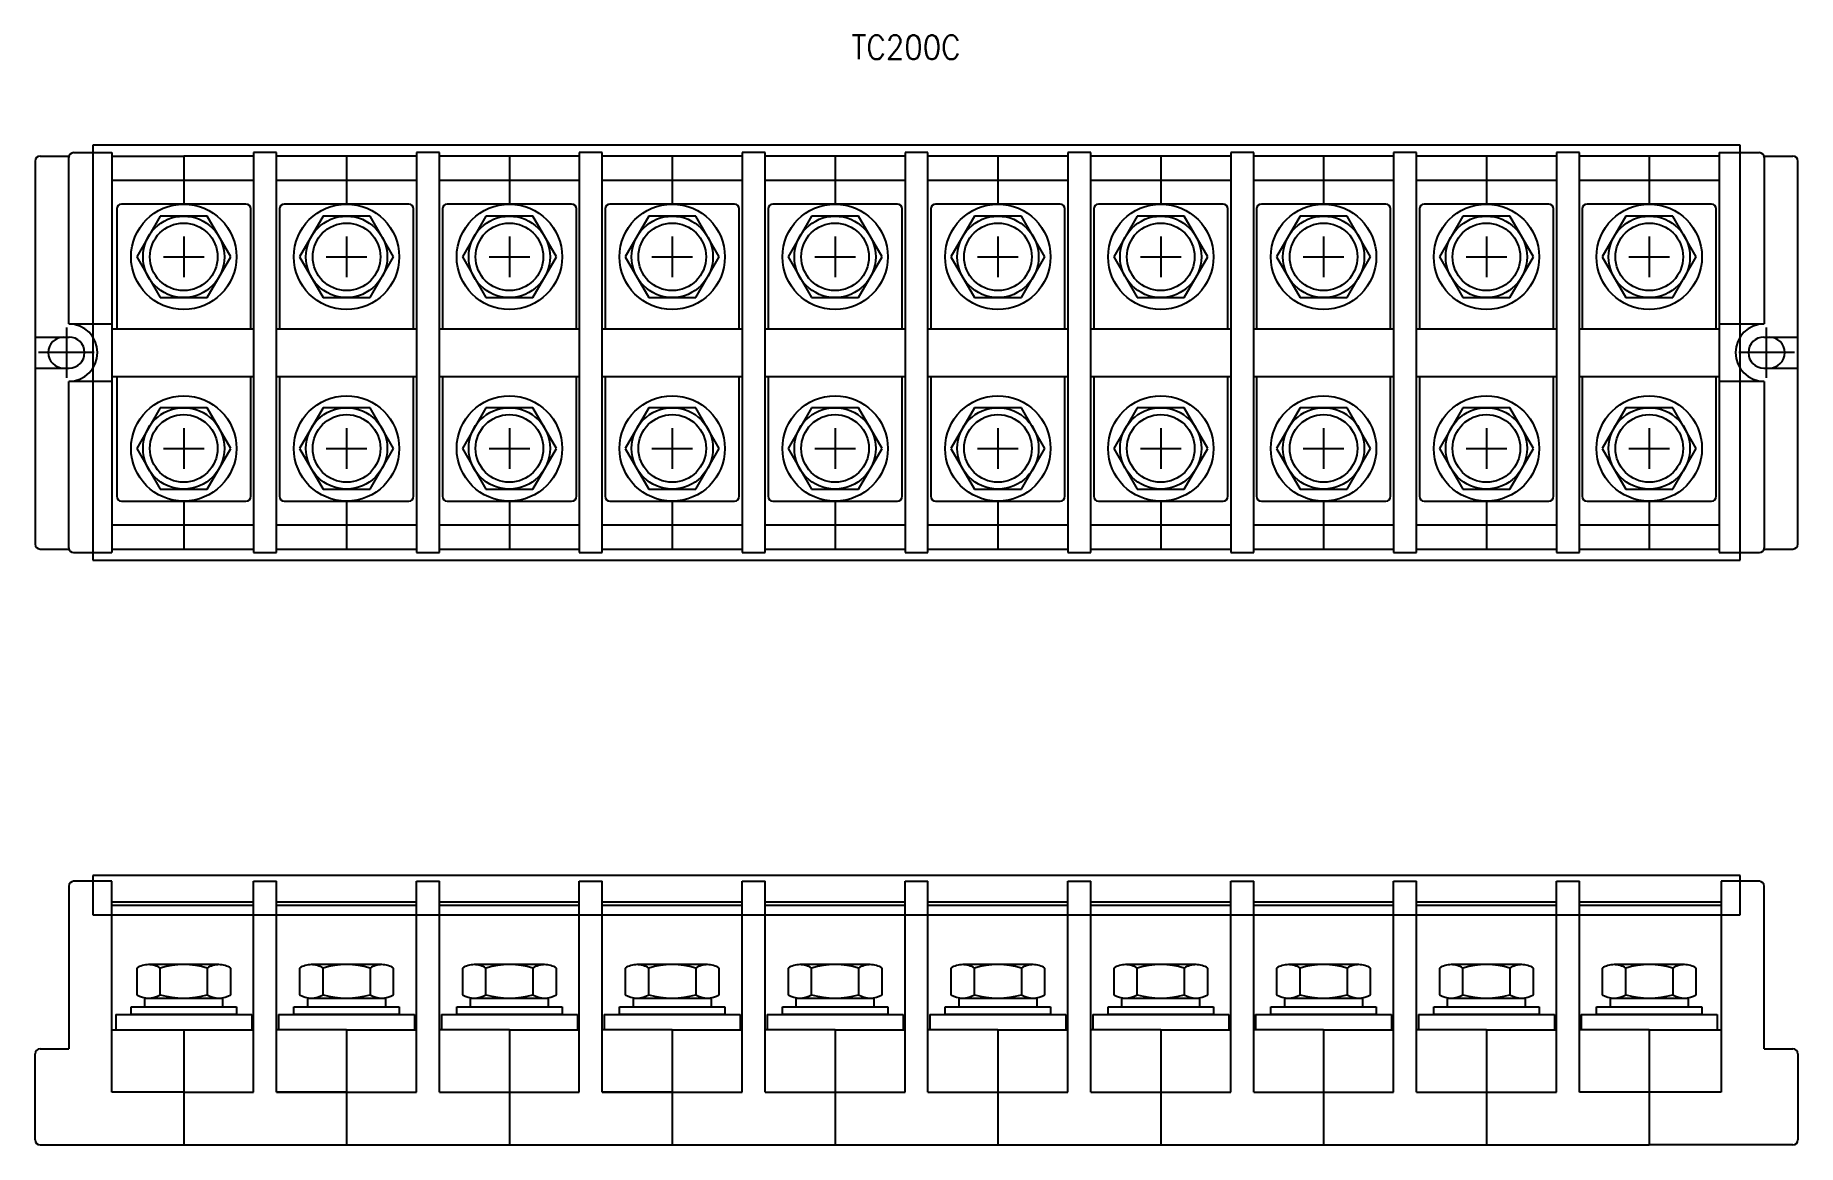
# Model space of a CAD drawing. Extents: x -420 to -52, y 32 to 264.
import ezdxf

# ---------------------------------------------------------------- set-up
doc = ezdxf.new("R2010")
doc.units = 0
doc.layers.add('1', color=7, linetype='CONTINUOUS')
doc.styles.add('CONVERTER_1', font='txt.shx', dxfattribs={"width": 0.9})

msp = doc.modelspace()

# ---------------------------------------------------------------- linework, layer by layer
at = {"layer": '1', "color": 7, "linetype": 'CONTINUOUS'}
for p, q in [((-411.58, 239.46), (-403.58, 239.46)), ((-407.58, 241.01), (-407.58, 154.41)), ((-63.58, 241.01), (-407.58, 241.01)), ((-403.58, 239.46), (-403.58, 203.71)), ((-373.98, 239.46), (-373.98, 155.96)), ((-369.18, 239.46), (-373.98, 239.46)), ((-369.18, 155.96), (-369.18, 239.46)), ((-335.18, 239.46), (-339.98, 239.46)), ((-339.98, 239.46), (-339.98, 155.96)), ((-335.18, 155.96), (-335.18, 239.46)), ((-301.18, 239.46), (-305.98, 239.46)), ((-305.98, 239.46), (-305.98, 155.96)), ((-301.18, 155.96), (-301.18, 239.46)), ((-267.18, 239.46), (-271.98, 239.46)), ((-271.98, 239.46), (-271.98, 155.96)), ((-267.18, 155.96), (-267.18, 239.46)), ((-233.18, 239.46), (-237.98, 239.46)), ((-237.98, 239.46), (-237.98, 155.96)), ((-233.18, 155.96), (-233.18, 239.46)), ((-199.18, 239.46), (-203.98, 239.46)), ((-203.98, 239.46), (-203.98, 155.96)), ((-199.18, 155.96), (-199.18, 239.46)), ((-165.18, 239.46), (-169.98, 239.46)), ((-169.98, 239.46), (-169.98, 155.96)), ((-165.18, 155.96), (-165.18, 239.46)), ((-131.18, 239.46), (-135.98, 239.46)), ((-135.98, 239.46), (-135.98, 155.96)), ((-131.18, 155.96), (-131.18, 239.46)), ((-97.18, 239.46), (-101.98, 239.46)), ((-101.98, 239.46), (-101.98, 155.96)), ((-97.18, 155.96), (-97.18, 239.46)), ((-67.98, 239.46), (-67.98, 203.71)), ((-67.98, 239.46), (-59.58, 239.46)), ((-63.58, 154.41), (-63.58, 241.01)), ((-419.58, 237.71), (-419.58, 157.71)), ((-418.58, 238.71), (-412.58, 238.71)), ((-412.58, 203.71), (-412.58, 238.46)), ((-403.58, 238.71), (-388.58, 238.71)), ((-388.58, 238.71), (-388.58, 228.81)), ((-373.98, 238.71), (-388.58, 238.71)), ((-339.98, 238.71), (-369.18, 238.71)), ((-354.58, 238.71), (-354.58, 228.81)), ((-305.98, 238.71), (-335.18, 238.71)), ((-320.58, 238.71), (-320.58, 228.81)), ((-271.98, 238.71), (-301.18, 238.71)), ((-286.58, 238.71), (-286.58, 228.81)), ((-237.98, 238.71), (-267.18, 238.71)), ((-252.58, 238.71), (-252.58, 228.81)), ((-203.98, 238.71), (-233.18, 238.71)), ((-218.58, 238.71), (-218.58, 228.81)), ((-169.98, 238.71), (-199.18, 238.71)), ((-184.58, 238.71), (-184.58, 228.81)), ((-135.98, 238.71), (-165.18, 238.71)), ((-150.58, 238.71), (-150.58, 228.81)), ((-101.98, 238.71), (-131.18, 238.71)), ((-116.58, 238.71), (-116.58, 228.81)), ((-67.98, 238.71), (-97.18, 238.71)), ((-82.58, 238.71), (-82.58, 228.81)), ((-58.58, 238.71), (-52.58, 238.71)), ((-58.58, 238.46), (-58.58, 203.71)), ((-51.58, 157.71), (-51.58, 237.71)), ((-403.58, 233.71), (-373.98, 233.71)), ((-369.18, 233.71), (-339.98, 233.71)), ((-335.18, 233.71), (-305.98, 233.71)), ((-301.18, 233.71), (-271.98, 233.71)), ((-267.18, 233.71), (-237.98, 233.71)), ((-233.18, 233.71), (-203.98, 233.71)), ((-199.18, 233.71), (-169.98, 233.71)), ((-165.18, 233.71), (-135.98, 233.71)), ((-131.18, 233.71), (-101.98, 233.71)), ((-97.18, 233.71), (-67.98, 233.71)), ((-375.58, 228.71), (-401.58, 228.71)), ((-341.58, 228.71), (-367.58, 228.71)), ((-307.58, 228.71), (-333.58, 228.71)), ((-273.58, 228.71), (-299.58, 228.71)), ((-239.58, 228.71), (-265.58, 228.71)), ((-205.58, 228.71), (-231.58, 228.71)), ((-171.58, 228.71), (-197.58, 228.71)), ((-137.58, 228.71), (-163.58, 228.71)), ((-103.58, 228.71), (-129.58, 228.71)), ((-69.58, 228.71), (-95.58, 228.71)), ((-402.58, 227.71), (-402.58, 202.71)), ((-393.49, 226.21), (-398.39, 217.71)), ((-383.67, 226.21), (-393.49, 226.21)), ((-378.76, 217.71), (-383.67, 226.21)), ((-374.58, 202.71), (-374.58, 227.71)), ((-368.58, 227.71), (-368.58, 202.71)), ((-359.49, 226.21), (-364.39, 217.71)), ((-349.67, 226.21), (-359.49, 226.21)), ((-344.76, 217.71), (-349.67, 226.21)), ((-340.58, 202.71), (-340.58, 227.71)), ((-334.58, 227.71), (-334.58, 202.71)), ((-325.49, 226.21), (-330.39, 217.71)), ((-315.67, 226.21), (-325.49, 226.21)), ((-310.76, 217.71), (-315.67, 226.21)), ((-306.58, 202.71), (-306.58, 227.71)), ((-300.58, 227.71), (-300.58, 202.71)), ((-291.49, 226.21), (-296.39, 217.71)), ((-281.67, 226.21), (-291.49, 226.21)), ((-276.76, 217.71), (-281.67, 226.21)), ((-272.58, 202.71), (-272.58, 227.71)), ((-266.58, 227.71), (-266.58, 202.71)), ((-257.49, 226.21), (-262.39, 217.71)), ((-247.67, 226.21), (-257.49, 226.21)), ((-242.76, 217.71), (-247.67, 226.21)), ((-238.58, 202.71), (-238.58, 227.71)), ((-232.58, 227.71), (-232.58, 202.71)), ((-223.49, 226.21), (-228.39, 217.71)), ((-213.67, 226.21), (-223.49, 226.21)), ((-208.76, 217.71), (-213.67, 226.21)), ((-204.58, 202.71), (-204.58, 227.71)), ((-198.58, 227.71), (-198.58, 202.71)), ((-189.49, 226.21), (-194.39, 217.71)), ((-179.67, 226.21), (-189.49, 226.21)), ((-174.76, 217.71), (-179.67, 226.21)), ((-170.58, 202.71), (-170.58, 227.71)), ((-164.58, 227.71), (-164.58, 202.71)), ((-155.49, 226.21), (-160.39, 217.71)), ((-145.67, 226.21), (-155.49, 226.21)), ((-140.76, 217.71), (-145.67, 226.21)), ((-136.58, 202.71), (-136.58, 227.71)), ((-130.58, 227.71), (-130.58, 202.71)), ((-121.49, 226.21), (-126.39, 217.71)), ((-111.67, 226.21), (-121.49, 226.21)), ((-106.76, 217.71), (-111.67, 226.21)), ((-102.58, 202.71), (-102.58, 227.71)), ((-96.58, 227.71), (-96.58, 202.71)), ((-87.49, 226.21), (-92.39, 217.71)), ((-77.67, 226.21), (-87.49, 226.21)), ((-72.76, 217.71), (-77.67, 226.21)), ((-68.58, 202.71), (-68.58, 227.71)), ((-388.58, 221.95), (-388.58, 213.48)), ((-354.58, 221.95), (-354.58, 213.48)), ((-320.58, 221.95), (-320.58, 213.48)), ((-286.58, 221.95), (-286.58, 213.48)), ((-252.58, 221.95), (-252.58, 213.48)), ((-218.58, 221.95), (-218.58, 213.48)), ((-184.58, 221.95), (-184.58, 213.48)), ((-150.58, 221.95), (-150.58, 213.48)), ((-116.58, 221.95), (-116.58, 213.48)), ((-82.58, 221.95), (-82.58, 213.48)), ((-398.39, 217.71), (-393.49, 209.21)), ((-392.82, 217.71), (-384.34, 217.71)), ((-383.67, 209.21), (-378.76, 217.71)), ((-364.39, 217.71), (-359.49, 209.21)), ((-358.82, 217.71), (-350.34, 217.71)), ((-349.67, 209.21), (-344.76, 217.71)), ((-330.39, 217.71), (-325.49, 209.21)), ((-324.82, 217.71), (-316.34, 217.71)), ((-315.67, 209.21), (-310.76, 217.71)), ((-296.39, 217.71), (-291.49, 209.21)), ((-290.82, 217.71), (-282.34, 217.71)), ((-281.67, 209.21), (-276.76, 217.71)), ((-262.39, 217.71), (-257.49, 209.21)), ((-256.82, 217.71), (-248.34, 217.71)), ((-247.67, 209.21), (-242.76, 217.71)), ((-228.39, 217.71), (-223.49, 209.21)), ((-222.82, 217.71), (-214.34, 217.71)), ((-213.67, 209.21), (-208.76, 217.71)), ((-194.39, 217.71), (-189.49, 209.21)), ((-188.82, 217.71), (-180.34, 217.71)), ((-179.67, 209.21), (-174.76, 217.71)), ((-160.39, 217.71), (-155.49, 209.21)), ((-154.82, 217.71), (-146.34, 217.71)), ((-145.67, 209.21), (-140.76, 217.71)), ((-126.39, 217.71), (-121.49, 209.21)), ((-120.82, 217.71), (-112.34, 217.71)), ((-111.67, 209.21), (-106.76, 217.71)), ((-92.39, 217.71), (-87.49, 209.21)), ((-86.82, 217.71), (-78.34, 217.71)), ((-77.67, 209.21), (-72.76, 217.71)), ((-393.49, 209.21), (-383.67, 209.21)), ((-359.49, 209.21), (-349.67, 209.21)), ((-325.49, 209.21), (-315.67, 209.21)), ((-291.49, 209.21), (-281.67, 209.21)), ((-257.49, 209.21), (-247.67, 209.21)), ((-223.49, 209.21), (-213.67, 209.21)), ((-189.49, 209.21), (-179.67, 209.21)), ((-155.49, 209.21), (-145.67, 209.21)), ((-121.49, 209.21), (-111.67, 209.21)), ((-87.49, 209.21), (-77.67, 209.21)), ((-413.08, 202.96), (-413.08, 192.46)), ((-412.58, 203.71), (-403.58, 203.71)), ((-403.58, 203.71), (-403.58, 202.71)), ((-403.58, 202.71), (-403.58, 192.71)), ((-403.58, 202.71), (-373.98, 202.71)), ((-369.18, 202.71), (-339.98, 202.71)), ((-335.18, 202.71), (-305.98, 202.71)), ((-301.18, 202.71), (-271.98, 202.71)), ((-267.18, 202.71), (-237.98, 202.71)), ((-233.18, 202.71), (-203.98, 202.71)), ((-199.18, 202.71), (-169.98, 202.71)), ((-165.18, 202.71), (-135.98, 202.71)), ((-131.18, 202.71), (-101.98, 202.71)), ((-97.18, 202.71), (-67.98, 202.71)), ((-67.98, 203.71), (-67.98, 191.71)), ((-67.98, 203.71), (-58.58, 203.71)), ((-58.08, 192.46), (-58.08, 202.96)), ((-419.55, 200.96), (-412.53, 200.96)), ((-58.63, 200.96), (-51.58, 200.96)), ((-407.28, 197.71), (-418.88, 197.71)), ((-52.28, 197.71), (-63.88, 197.71)), ((-419.55, 194.46), (-412.53, 194.46)), ((-403.58, 191.71), (-412.58, 191.71)), ((-412.58, 156.96), (-412.58, 191.71)), ((-403.58, 192.71), (-403.58, 191.71)), ((-403.58, 192.71), (-373.98, 192.71)), ((-403.58, 191.71), (-403.58, 155.96)), ((-402.58, 192.71), (-402.58, 167.71)), ((-374.58, 167.71), (-374.58, 192.71)), ((-369.18, 192.71), (-339.98, 192.71)), ((-368.58, 192.71), (-368.58, 167.71)), ((-340.58, 167.71), (-340.58, 192.71)), ((-335.18, 192.71), (-305.98, 192.71)), ((-334.58, 192.71), (-334.58, 167.71)), ((-306.58, 167.71), (-306.58, 192.71)), ((-301.18, 192.71), (-271.98, 192.71)), ((-300.58, 192.71), (-300.58, 167.71)), ((-272.58, 167.71), (-272.58, 192.71)), ((-267.18, 192.71), (-237.98, 192.71)), ((-266.58, 192.71), (-266.58, 167.71)), ((-238.58, 167.71), (-238.58, 192.71)), ((-233.18, 192.71), (-203.98, 192.71)), ((-232.58, 192.71), (-232.58, 167.71)), ((-204.58, 167.71), (-204.58, 192.71)), ((-199.18, 192.71), (-169.98, 192.71)), ((-198.58, 192.71), (-198.58, 167.71)), ((-170.58, 167.71), (-170.58, 192.71)), ((-165.18, 192.71), (-135.98, 192.71)), ((-164.58, 192.71), (-164.58, 167.71)), ((-136.58, 167.71), (-136.58, 192.71)), ((-131.18, 192.71), (-101.98, 192.71)), ((-130.58, 192.71), (-130.58, 167.71)), ((-102.58, 167.71), (-102.58, 192.71)), ((-97.18, 192.71), (-67.98, 192.71)), ((-96.58, 192.71), (-96.58, 167.71)), ((-68.58, 167.71), (-68.58, 192.71)), ((-67.98, 191.71), (-67.98, 155.96)), ((-58.58, 191.71), (-67.98, 191.71)), ((-58.63, 194.46), (-51.58, 194.46)), ((-58.58, 191.71), (-58.58, 156.96)), ((-393.49, 186.21), (-398.39, 177.71)), ((-383.67, 186.21), (-393.49, 186.21)), ((-378.76, 177.71), (-383.67, 186.21)), ((-359.49, 186.21), (-364.39, 177.71)), ((-349.67, 186.21), (-359.49, 186.21)), ((-344.76, 177.71), (-349.67, 186.21)), ((-325.49, 186.21), (-330.39, 177.71)), ((-315.67, 186.21), (-325.49, 186.21)), ((-310.76, 177.71), (-315.67, 186.21)), ((-291.49, 186.21), (-296.39, 177.71)), ((-281.67, 186.21), (-291.49, 186.21)), ((-276.76, 177.71), (-281.67, 186.21)), ((-257.49, 186.21), (-262.39, 177.71)), ((-247.67, 186.21), (-257.49, 186.21)), ((-242.76, 177.71), (-247.67, 186.21)), ((-223.49, 186.21), (-228.39, 177.71)), ((-213.67, 186.21), (-223.49, 186.21)), ((-208.76, 177.71), (-213.67, 186.21)), ((-189.49, 186.21), (-194.39, 177.71)), ((-179.67, 186.21), (-189.49, 186.21)), ((-174.76, 177.71), (-179.67, 186.21)), ((-155.49, 186.21), (-160.39, 177.71)), ((-145.67, 186.21), (-155.49, 186.21)), ((-140.76, 177.71), (-145.67, 186.21)), ((-121.49, 186.21), (-126.39, 177.71)), ((-111.67, 186.21), (-121.49, 186.21)), ((-106.76, 177.71), (-111.67, 186.21)), ((-87.49, 186.21), (-92.39, 177.71)), ((-77.67, 186.21), (-87.49, 186.21)), ((-72.76, 177.71), (-77.67, 186.21)), ((-388.58, 181.95), (-388.58, 173.48)), ((-354.58, 181.95), (-354.58, 173.48)), ((-320.58, 181.95), (-320.58, 173.48)), ((-286.58, 181.95), (-286.58, 173.48)), ((-252.58, 181.95), (-252.58, 173.48)), ((-218.58, 181.95), (-218.58, 173.48)), ((-184.58, 181.95), (-184.58, 173.48)), ((-150.58, 181.95), (-150.58, 173.48)), ((-116.58, 181.95), (-116.58, 173.48)), ((-82.58, 181.95), (-82.58, 173.48)), ((-398.39, 177.71), (-393.49, 169.21)), ((-392.82, 177.71), (-384.34, 177.71)), ((-383.67, 169.21), (-378.76, 177.71)), ((-364.39, 177.71), (-359.49, 169.21)), ((-358.82, 177.71), (-350.34, 177.71)), ((-349.67, 169.21), (-344.76, 177.71)), ((-330.39, 177.71), (-325.49, 169.21)), ((-324.82, 177.71), (-316.34, 177.71)), ((-315.67, 169.21), (-310.76, 177.71)), ((-296.39, 177.71), (-291.49, 169.21)), ((-290.82, 177.71), (-282.34, 177.71)), ((-281.67, 169.21), (-276.76, 177.71)), ((-262.39, 177.71), (-257.49, 169.21)), ((-256.82, 177.71), (-248.34, 177.71)), ((-247.67, 169.21), (-242.76, 177.71)), ((-228.39, 177.71), (-223.49, 169.21)), ((-222.82, 177.71), (-214.34, 177.71)), ((-213.67, 169.21), (-208.76, 177.71)), ((-194.39, 177.71), (-189.49, 169.21)), ((-188.82, 177.71), (-180.34, 177.71)), ((-179.67, 169.21), (-174.76, 177.71)), ((-160.39, 177.71), (-155.49, 169.21)), ((-154.82, 177.71), (-146.34, 177.71)), ((-145.67, 169.21), (-140.76, 177.71)), ((-126.39, 177.71), (-121.49, 169.21)), ((-120.82, 177.71), (-112.34, 177.71)), ((-111.67, 169.21), (-106.76, 177.71)), ((-92.39, 177.71), (-87.49, 169.21)), ((-86.82, 177.71), (-78.34, 177.71)), ((-77.67, 169.21), (-72.76, 177.71)), ((-401.58, 166.71), (-375.58, 166.71)), ((-393.49, 169.21), (-383.67, 169.21)), ((-388.58, 166.61), (-388.58, 156.71)), ((-367.58, 166.71), (-341.58, 166.71)), ((-359.49, 169.21), (-349.67, 169.21)), ((-354.58, 166.61), (-354.58, 156.71)), ((-333.58, 166.71), (-307.58, 166.71)), ((-325.49, 169.21), (-315.67, 169.21)), ((-320.58, 166.61), (-320.58, 156.71)), ((-299.58, 166.71), (-273.58, 166.71)), ((-291.49, 169.21), (-281.67, 169.21)), ((-286.58, 166.61), (-286.58, 156.71)), ((-265.58, 166.71), (-239.58, 166.71)), ((-257.49, 169.21), (-247.67, 169.21)), ((-252.58, 166.61), (-252.58, 156.71)), ((-231.58, 166.71), (-205.58, 166.71)), ((-223.49, 169.21), (-213.67, 169.21)), ((-218.58, 166.61), (-218.58, 156.71)), ((-197.58, 166.71), (-171.58, 166.71)), ((-189.49, 169.21), (-179.67, 169.21)), ((-184.58, 166.61), (-184.58, 156.71)), ((-163.58, 166.71), (-137.58, 166.71)), ((-155.49, 169.21), (-145.67, 169.21)), ((-150.58, 166.61), (-150.58, 156.71)), ((-129.58, 166.71), (-103.58, 166.71)), ((-121.49, 169.21), (-111.67, 169.21)), ((-116.58, 166.61), (-116.58, 156.71)), ((-95.58, 166.71), (-69.58, 166.71)), ((-87.49, 169.21), (-77.67, 169.21)), ((-82.58, 166.61), (-82.58, 156.71)), ((-373.98, 161.71), (-403.58, 161.71)), ((-339.98, 161.71), (-369.18, 161.71)), ((-305.98, 161.71), (-335.18, 161.71)), ((-271.98, 161.71), (-301.18, 161.71)), ((-237.98, 161.71), (-267.18, 161.71)), ((-203.98, 161.71), (-233.18, 161.71)), ((-169.98, 161.71), (-199.18, 161.71)), ((-135.98, 161.71), (-165.18, 161.71)), ((-101.98, 161.71), (-131.18, 161.71)), ((-67.98, 161.71), (-97.18, 161.71)), ((-418.58, 156.71), (-412.58, 156.71)), ((-411.58, 155.96), (-403.58, 155.96)), ((-403.58, 156.71), (-388.58, 156.71)), ((-388.58, 156.71), (-373.98, 156.71)), ((-373.98, 155.96), (-369.18, 155.96)), ((-369.18, 156.71), (-339.98, 156.71)), ((-339.98, 155.96), (-335.18, 155.96)), ((-335.18, 156.71), (-305.98, 156.71)), ((-305.98, 155.96), (-301.18, 155.96)), ((-301.18, 156.71), (-271.98, 156.71)), ((-271.98, 155.96), (-267.18, 155.96)), ((-267.18, 156.71), (-237.98, 156.71)), ((-237.98, 155.96), (-233.18, 155.96)), ((-233.18, 156.71), (-203.98, 156.71)), ((-203.98, 155.96), (-199.18, 155.96)), ((-199.18, 156.71), (-169.98, 156.71)), ((-169.98, 155.96), (-165.18, 155.96)), ((-165.18, 156.71), (-135.98, 156.71)), ((-135.98, 155.96), (-131.18, 155.96)), ((-131.18, 156.71), (-101.98, 156.71)), ((-101.98, 155.96), (-97.18, 155.96)), ((-97.18, 156.71), (-67.98, 156.71)), ((-67.98, 155.96), (-59.58, 155.96)), ((-58.58, 156.71), (-52.58, 156.71)), ((-407.58, 154.41), (-63.58, 154.41)), ((-63.58, 88.53), (-407.58, 88.53)), ((-407.58, 88.53), (-407.58, 80.33)), ((-63.58, 80.33), (-63.58, 88.53)), ((-412.58, 86.33), (-412.58, 52.33)), ((-403.58, 87.33), (-411.58, 87.33)), ((-403.58, 83.03), (-403.58, 87.33)), ((-373.98, 87.33), (-369.18, 87.33)), ((-373.98, 43.33), (-373.98, 87.33)), ((-369.18, 43.33), (-369.18, 87.33)), ((-339.98, 56.33), (-339.98, 87.33)), ((-339.98, 87.33), (-335.18, 87.33)), ((-335.18, 43.33), (-335.18, 87.33)), ((-305.98, 87.33), (-301.18, 87.33)), ((-305.98, 56.33), (-305.98, 87.33)), ((-301.18, 43.33), (-301.18, 87.33)), ((-271.98, 56.33), (-271.98, 87.33)), ((-271.98, 87.33), (-267.18, 87.33)), ((-267.18, 43.33), (-267.18, 87.33)), ((-237.98, 87.33), (-233.18, 87.33)), ((-237.98, 56.33), (-237.98, 87.33)), ((-233.18, 43.33), (-233.18, 87.33)), ((-203.98, 56.33), (-203.98, 87.33)), ((-203.98, 87.33), (-199.18, 87.33)), ((-199.18, 43.33), (-199.18, 87.33)), ((-169.98, 87.33), (-165.18, 87.33)), ((-169.98, 56.33), (-169.98, 87.33)), ((-165.18, 43.33), (-165.18, 87.33)), ((-135.98, 56.33), (-135.98, 87.33)), ((-135.98, 87.33), (-131.18, 87.33)), ((-131.18, 43.33), (-131.18, 87.33)), ((-101.98, 87.33), (-97.18, 87.33)), ((-101.98, 56.33), (-101.98, 87.33)), ((-97.18, 43.33), (-97.18, 87.33)), ((-59.58, 87.33), (-67.58, 87.33)), ((-67.58, 87.33), (-67.58, 83.03)), ((-58.58, 52.33), (-58.58, 86.33)), ((-403.58, 82.33), (-403.58, 83.03)), ((-403.58, 83.03), (-373.98, 83.03)), ((-403.58, 82.33), (-388.58, 82.33)), ((-403.58, 43.33), (-403.58, 82.33)), ((-388.58, 82.33), (-373.98, 82.33)), ((-369.18, 83.03), (-339.98, 83.03)), ((-369.18, 82.33), (-354.58, 82.33)), ((-354.58, 82.33), (-339.98, 82.33)), ((-335.18, 83.03), (-305.98, 83.03)), ((-335.18, 83.03), (-320.58, 83.03)), ((-335.18, 82.33), (-320.58, 82.33)), ((-320.58, 82.33), (-305.98, 82.33)), ((-301.18, 83.03), (-271.98, 83.03)), ((-301.18, 83.03), (-286.58, 83.03)), ((-301.18, 82.33), (-286.58, 82.33)), ((-286.58, 82.33), (-271.98, 82.33)), ((-267.18, 83.03), (-237.98, 83.03)), ((-267.18, 83.03), (-252.58, 83.03)), ((-267.18, 82.33), (-252.58, 82.33)), ((-252.58, 82.33), (-237.98, 82.33)), ((-233.18, 83.03), (-203.98, 83.03)), ((-233.18, 83.03), (-218.58, 83.03)), ((-233.18, 82.33), (-218.58, 82.33)), ((-218.58, 82.33), (-203.98, 82.33)), ((-199.18, 83.03), (-169.98, 83.03)), ((-199.18, 83.03), (-184.58, 83.03)), ((-199.18, 82.33), (-184.58, 82.33)), ((-184.58, 82.33), (-169.98, 82.33)), ((-165.18, 83.03), (-135.98, 83.03)), ((-165.18, 83.03), (-150.58, 83.03)), ((-165.18, 82.33), (-150.58, 82.33)), ((-150.58, 82.33), (-135.98, 82.33)), ((-131.18, 83.03), (-101.98, 83.03)), ((-131.18, 83.03), (-116.58, 83.03)), ((-131.18, 82.33), (-116.58, 82.33)), ((-116.58, 82.33), (-101.98, 82.33)), ((-97.18, 83.03), (-82.58, 83.03)), ((-97.18, 82.33), (-82.58, 82.33)), ((-82.58, 83.03), (-67.58, 83.03)), ((-82.58, 82.33), (-67.58, 82.33)), ((-67.58, 83.03), (-67.58, 82.33)), ((-67.58, 82.33), (-67.58, 43.33)), ((-407.58, 80.33), (-63.58, 80.33)), ((-381.22, 69.93), (-395.94, 69.93)), ((-347.22, 69.93), (-361.94, 69.93)), ((-313.22, 69.93), (-327.94, 69.93)), ((-279.22, 69.93), (-293.94, 69.93)), ((-245.22, 69.93), (-259.94, 69.93)), ((-211.22, 69.93), (-225.94, 69.93)), ((-177.22, 69.93), (-191.94, 69.93)), ((-143.22, 69.93), (-157.94, 69.93)), ((-109.22, 69.93), (-123.94, 69.93)), ((-75.22, 69.93), (-89.94, 69.93)), ((-398.39, 69.21), (-398.39, 63.64)), ((-393.49, 63.64), (-393.49, 69.21)), ((-383.67, 69.21), (-383.67, 63.64)), ((-378.76, 69.21), (-378.76, 69.21)), ((-378.76, 63.64), (-378.76, 69.21)), ((-364.39, 69.21), (-364.39, 63.64)), ((-359.49, 63.64), (-359.49, 69.21)), ((-349.67, 69.21), (-349.67, 63.64)), ((-344.76, 63.64), (-344.76, 69.21)), ((-344.76, 69.21), (-344.76, 69.21)), ((-330.39, 69.21), (-330.39, 63.64)), ((-325.49, 63.64), (-325.49, 69.21)), ((-315.67, 69.21), (-315.67, 63.64)), ((-310.76, 69.21), (-310.76, 69.21)), ((-310.76, 63.64), (-310.76, 69.21)), ((-296.39, 69.21), (-296.39, 63.64)), ((-291.49, 63.64), (-291.49, 69.21)), ((-281.67, 69.21), (-281.67, 63.64)), ((-276.76, 63.64), (-276.76, 69.21)), ((-276.76, 69.21), (-276.76, 69.21)), ((-262.39, 69.21), (-262.39, 63.64)), ((-257.49, 63.64), (-257.49, 69.21)), ((-247.67, 69.21), (-247.67, 63.64)), ((-242.76, 69.21), (-242.76, 69.21)), ((-242.76, 63.64), (-242.76, 69.21)), ((-228.39, 69.21), (-228.39, 63.64)), ((-223.49, 63.64), (-223.49, 69.21)), ((-213.67, 69.21), (-213.67, 63.64)), ((-208.76, 63.64), (-208.76, 69.21)), ((-208.76, 69.21), (-208.76, 69.21)), ((-194.39, 69.21), (-194.39, 63.64)), ((-189.49, 63.64), (-189.49, 69.21)), ((-179.67, 69.21), (-179.67, 63.64)), ((-174.76, 69.21), (-174.76, 69.21)), ((-174.76, 63.64), (-174.76, 69.21)), ((-160.39, 69.21), (-160.39, 63.64)), ((-155.49, 63.64), (-155.49, 69.21)), ((-145.67, 69.21), (-145.67, 63.64)), ((-140.76, 63.64), (-140.76, 69.21)), ((-140.76, 69.21), (-140.76, 69.21)), ((-126.39, 69.21), (-126.39, 63.64)), ((-121.49, 63.64), (-121.49, 69.21)), ((-111.67, 69.21), (-111.67, 63.64)), ((-106.76, 69.21), (-106.76, 69.21)), ((-106.76, 63.64), (-106.76, 69.21)), ((-92.39, 69.21), (-92.39, 63.64)), ((-87.49, 63.64), (-87.49, 69.21)), ((-77.67, 69.21), (-77.67, 63.64)), ((-72.76, 63.64), (-72.76, 69.21)), ((-72.76, 69.21), (-72.76, 69.21)), ((-396.68, 61.13), (-396.68, 62.93)), ((-396.68, 62.93), (-380.48, 62.93)), ((-380.48, 62.93), (-380.48, 61.13)), ((-362.68, 62.93), (-346.48, 62.93)), ((-362.68, 61.13), (-362.68, 62.93)), ((-346.48, 62.93), (-346.48, 61.13)), ((-328.68, 61.13), (-328.68, 62.93)), ((-328.68, 62.93), (-312.48, 62.93)), ((-312.48, 62.93), (-312.48, 61.13)), ((-294.68, 62.93), (-278.48, 62.93)), ((-294.68, 61.13), (-294.68, 62.93)), ((-278.48, 62.93), (-278.48, 61.13)), ((-260.68, 61.13), (-260.68, 62.93)), ((-260.68, 62.93), (-244.48, 62.93)), ((-244.48, 62.93), (-244.48, 61.13)), ((-226.68, 62.93), (-210.48, 62.93)), ((-226.68, 61.13), (-226.68, 62.93)), ((-210.48, 62.93), (-210.48, 61.13)), ((-192.68, 61.13), (-192.68, 62.93)), ((-192.68, 62.93), (-176.48, 62.93)), ((-176.48, 62.93), (-176.48, 61.13)), ((-158.68, 62.93), (-142.48, 62.93)), ((-158.68, 61.13), (-158.68, 62.93)), ((-142.48, 62.93), (-142.48, 61.13)), ((-124.68, 61.13), (-124.68, 62.93)), ((-124.68, 62.93), (-108.48, 62.93)), ((-108.48, 62.93), (-108.48, 61.13)), ((-90.68, 62.93), (-74.48, 62.93)), ((-90.68, 61.13), (-90.68, 62.93)), ((-74.48, 62.93), (-74.48, 61.13)), ((-402.78, 59.53), (-388.58, 59.53)), ((-402.78, 59.53), (-402.78, 56.33)), ((-399.58, 59.53), (-399.58, 61.13)), ((-399.58, 61.13), (-377.58, 61.13)), ((-377.58, 59.53), (-399.58, 59.53)), ((-388.58, 59.53), (-374.38, 59.53)), ((-377.58, 61.13), (-377.58, 59.53)), ((-374.38, 59.53), (-374.38, 56.33)), ((-368.78, 59.53), (-368.78, 56.33)), ((-368.78, 59.53), (-354.58, 59.53)), ((-365.58, 61.13), (-343.58, 61.13)), ((-365.58, 59.53), (-365.58, 61.13)), ((-343.58, 59.53), (-365.58, 59.53)), ((-354.58, 59.53), (-340.38, 59.53)), ((-343.58, 61.13), (-343.58, 59.53)), ((-340.38, 59.53), (-340.38, 56.33)), ((-334.78, 59.53), (-320.58, 59.53)), ((-334.78, 59.53), (-334.78, 56.33)), ((-331.58, 59.53), (-331.58, 61.13)), ((-331.58, 61.13), (-309.58, 61.13)), ((-309.58, 59.53), (-331.58, 59.53)), ((-320.58, 59.53), (-306.38, 59.53)), ((-309.58, 61.13), (-309.58, 59.53)), ((-306.38, 59.53), (-306.38, 56.33)), ((-300.78, 59.53), (-300.78, 56.33)), ((-300.78, 59.53), (-286.58, 59.53)), ((-297.58, 61.13), (-275.58, 61.13)), ((-297.58, 59.53), (-297.58, 61.13)), ((-275.58, 59.53), (-297.58, 59.53)), ((-286.58, 59.53), (-272.38, 59.53)), ((-275.58, 61.13), (-275.58, 59.53)), ((-272.38, 59.53), (-272.38, 56.33)), ((-266.78, 59.53), (-266.78, 56.33)), ((-266.78, 59.53), (-252.58, 59.53)), ((-263.58, 59.53), (-263.58, 61.13)), ((-263.58, 61.13), (-241.58, 61.13)), ((-241.58, 59.53), (-263.58, 59.53)), ((-252.58, 59.53), (-238.38, 59.53)), ((-241.58, 61.13), (-241.58, 59.53)), ((-238.38, 59.53), (-238.38, 56.33)), ((-232.78, 59.53), (-232.78, 56.33)), ((-232.78, 59.53), (-218.58, 59.53)), ((-229.58, 61.13), (-207.58, 61.13)), ((-229.58, 59.53), (-229.58, 61.13)), ((-207.58, 59.53), (-229.58, 59.53)), ((-218.58, 59.53), (-204.38, 59.53)), ((-207.58, 61.13), (-207.58, 59.53)), ((-204.38, 59.53), (-204.38, 56.33)), ((-198.78, 59.53), (-198.78, 56.33)), ((-198.78, 59.53), (-184.58, 59.53)), ((-195.58, 59.53), (-195.58, 61.13)), ((-195.58, 61.13), (-173.58, 61.13)), ((-173.58, 59.53), (-195.58, 59.53)), ((-184.58, 59.53), (-170.38, 59.53)), ((-173.58, 61.13), (-173.58, 59.53)), ((-170.38, 59.53), (-170.38, 56.33)), ((-164.78, 59.53), (-164.78, 56.33)), ((-164.78, 59.53), (-150.58, 59.53)), ((-161.58, 61.13), (-139.58, 61.13)), ((-161.58, 59.53), (-161.58, 61.13)), ((-139.58, 59.53), (-161.58, 59.53)), ((-150.58, 59.53), (-136.38, 59.53)), ((-139.58, 61.13), (-139.58, 59.53)), ((-136.38, 59.53), (-136.38, 56.33)), ((-130.78, 59.53), (-130.78, 56.33)), ((-130.78, 59.53), (-116.58, 59.53)), ((-127.58, 59.53), (-127.58, 61.13)), ((-127.58, 61.13), (-105.58, 61.13)), ((-105.58, 59.53), (-127.58, 59.53)), ((-116.58, 59.53), (-102.38, 59.53)), ((-105.58, 61.13), (-105.58, 59.53)), ((-102.38, 59.53), (-102.38, 56.33)), ((-96.78, 59.53), (-96.78, 56.33)), ((-96.78, 59.53), (-82.58, 59.53)), ((-93.58, 61.13), (-71.58, 61.13)), ((-93.58, 59.53), (-93.58, 61.13)), ((-71.58, 59.53), (-93.58, 59.53)), ((-82.58, 59.53), (-68.38, 59.53)), ((-71.58, 61.13), (-71.58, 59.53)), ((-68.38, 59.53), (-68.38, 56.33)), ((-403.58, 56.33), (-388.58, 56.33)), ((-388.58, 56.33), (-388.58, 32.33)), ((-388.58, 56.33), (-373.98, 56.33)), ((-354.58, 56.33), (-369.18, 56.33)), ((-354.58, 56.33), (-339.98, 56.33)), ((-354.58, 56.33), (-354.58, 32.33)), ((-339.98, 43.33), (-339.98, 56.33)), ((-320.58, 56.33), (-335.18, 56.33)), ((-320.58, 56.33), (-305.98, 56.33)), ((-320.58, 56.33), (-320.58, 32.33)), ((-305.98, 43.33), (-305.98, 56.33)), ((-286.58, 56.33), (-301.18, 56.33)), ((-286.58, 56.33), (-271.98, 56.33)), ((-286.58, 56.33), (-286.58, 32.33)), ((-271.98, 43.33), (-271.98, 56.33)), ((-252.58, 56.33), (-267.18, 56.33)), ((-252.58, 56.33), (-237.98, 56.33)), ((-252.58, 56.33), (-252.58, 32.33)), ((-237.98, 43.33), (-237.98, 56.33)), ((-218.58, 56.33), (-233.18, 56.33)), ((-218.58, 56.33), (-203.98, 56.33)), ((-218.58, 56.33), (-218.58, 32.33)), ((-203.98, 43.33), (-203.98, 56.33)), ((-184.58, 56.33), (-199.18, 56.33)), ((-184.58, 56.33), (-169.98, 56.33)), ((-184.58, 56.33), (-184.58, 32.33)), ((-169.98, 43.33), (-169.98, 56.33)), ((-150.58, 56.33), (-165.18, 56.33)), ((-150.58, 56.33), (-135.98, 56.33)), ((-150.58, 56.33), (-150.58, 32.33)), ((-135.98, 43.33), (-135.98, 56.33)), ((-116.58, 56.33), (-131.18, 56.33)), ((-116.58, 56.33), (-101.98, 56.33)), ((-116.58, 56.33), (-116.58, 32.33)), ((-101.98, 43.33), (-101.98, 56.33)), ((-82.58, 56.33), (-97.18, 56.33)), ((-82.58, 56.33), (-67.58, 56.33)), ((-82.58, 56.33), (-82.58, 32.33)), ((-418.58, 52.33), (-412.58, 52.33)), ((-58.58, 52.33), (-52.58, 52.33)), ((-419.58, 33.33), (-419.58, 51.33)), ((-51.58, 51.33), (-51.58, 33.33)), ((-388.58, 43.33), (-403.58, 43.33)), ((-388.58, 43.33), (-373.98, 43.33)), ((-354.58, 43.33), (-369.18, 43.33)), ((-369.18, 43.33), (-354.58, 43.33)), ((-354.58, 43.33), (-339.98, 43.33)), ((-335.18, 43.33), (-320.58, 43.33)), ((-320.58, 43.33), (-305.98, 43.33)), ((-286.58, 43.33), (-301.18, 43.33)), ((-301.18, 43.33), (-286.58, 43.33)), ((-286.58, 43.33), (-271.98, 43.33)), ((-267.18, 43.33), (-252.58, 43.33)), ((-252.58, 43.33), (-237.98, 43.33)), ((-233.18, 43.33), (-218.58, 43.33)), ((-218.58, 43.33), (-203.98, 43.33)), ((-199.18, 43.33), (-184.58, 43.33)), ((-184.58, 43.33), (-169.98, 43.33)), ((-165.18, 43.33), (-150.58, 43.33)), ((-150.58, 43.33), (-135.98, 43.33)), ((-131.18, 43.33), (-116.58, 43.33)), ((-116.58, 43.33), (-101.98, 43.33)), ((-67.58, 43.33), (-97.18, 43.33)), ((-418.58, 32.33), (-388.58, 32.33)), ((-388.58, 32.33), (-354.58, 32.33)), ((-354.58, 32.33), (-320.58, 32.33)), ((-320.58, 32.33), (-286.58, 32.33)), ((-286.58, 32.33), (-252.58, 32.33)), ((-252.58, 32.33), (-218.58, 32.33)), ((-218.58, 32.33), (-184.58, 32.33)), ((-184.58, 32.33), (-150.58, 32.33)), ((-150.58, 32.33), (-116.58, 32.33)), ((-116.58, 32.33), (-82.58, 32.33)), ((-52.58, 32.33), (-82.58, 32.33))]:
    msp.add_line(p, q, dxfattribs=at)
for centre, radius in [((-388.58, 217.71), 11), ((-354.58, 217.71), 11), ((-320.58, 217.71), 11), ((-286.58, 217.71), 11), ((-252.58, 217.71), 11), ((-218.58, 217.71), 11), ((-184.58, 217.71), 11), ((-150.58, 217.71), 11), ((-116.58, 217.71), 11), ((-82.58, 217.71), 11), ((-388.58, 217.71), 8.5), ((-388.58, 217.71), 7.06), ((-354.58, 217.71), 8.5), ((-354.58, 217.71), 7.06), ((-320.58, 217.71), 8.5), ((-320.58, 217.71), 7.06), ((-286.58, 217.71), 8.5), ((-286.58, 217.71), 7.06), ((-252.58, 217.71), 8.5), ((-252.58, 217.71), 7.06), ((-218.58, 217.71), 8.5), ((-218.58, 217.71), 7.06), ((-184.58, 217.71), 8.5), ((-184.58, 217.71), 7.06), ((-150.58, 217.71), 8.5), ((-150.58, 217.71), 7.06), ((-116.58, 217.71), 8.5), ((-116.58, 217.71), 7.06), ((-82.58, 217.71), 8.5), ((-82.58, 217.71), 7.06), ((-388.58, 177.71), 11), ((-354.58, 177.71), 11), ((-320.58, 177.71), 11), ((-286.58, 177.71), 11), ((-252.58, 177.71), 11), ((-218.58, 177.71), 11), ((-184.58, 177.71), 11), ((-150.58, 177.71), 11), ((-116.58, 177.71), 11), ((-82.58, 177.71), 11), ((-388.58, 177.71), 8.5), ((-388.58, 177.71), 7.06), ((-354.58, 177.71), 8.5), ((-354.58, 177.71), 7.06), ((-320.58, 177.71), 8.5), ((-320.58, 177.71), 7.06), ((-286.58, 177.71), 8.5), ((-286.58, 177.71), 7.06), ((-252.58, 177.71), 8.5), ((-252.58, 177.71), 7.06), ((-218.58, 177.71), 8.5), ((-218.58, 177.71), 7.06), ((-184.58, 177.71), 8.5), ((-184.58, 177.71), 7.06), ((-150.58, 177.71), 8.5), ((-150.58, 177.71), 7.06), ((-116.58, 177.71), 8.5), ((-116.58, 177.71), 7.06), ((-82.58, 177.71), 8.5), ((-82.58, 177.71), 7.06)]:
    msp.add_circle(centre, radius, dxfattribs=at)
for centre, radius, start, end in [((-411.58, 238.46), 1, 90, 180), ((-59.58, 238.46), 1, 0, 90), ((-418.58, 237.71), 1, 90, 180), ((-52.58, 237.71), 1, 0, 90), ((-401.58, 227.71), 1, 90, 180), ((-375.58, 227.71), 1, 0, 90), ((-367.58, 227.71), 1, 90, 180), ((-341.58, 227.71), 1, 0, 90), ((-333.58, 227.71), 1, 90, 180), ((-307.58, 227.71), 1, 0, 90), ((-299.58, 227.71), 1, 90, 180), ((-273.58, 227.71), 1, 0, 90), ((-265.58, 227.71), 1, 90, 180), ((-239.58, 227.71), 1, 0, 90), ((-231.58, 227.71), 1, 90, 180), ((-205.58, 227.71), 1, 0, 90), ((-197.58, 227.71), 1, 90, 180), ((-171.58, 227.71), 1, 0, 90), ((-163.58, 227.71), 1, 90, 180), ((-137.58, 227.71), 1, 0, 90), ((-129.58, 227.71), 1, 90, 180), ((-103.58, 227.71), 1, 0, 90), ((-95.58, 227.71), 1, 90, 180), ((-69.58, 227.71), 1, 0, 90), ((-412.58, 197.71), 6, -90, 90), ((-58.58, 197.71), 6, 90, -90), ((-413.63, 197.71), 3.25, 90, -90), ((-412.53, 197.71), 3.25, -90, 90), ((-58.63, 197.71), 3.25, 90, -90), ((-57.53, 197.71), 3.25, -90, 90), ((-401.58, 167.71), 1, 180, -90), ((-375.58, 167.71), 1, -90, 0), ((-367.58, 167.71), 1, 180, -90), ((-341.58, 167.71), 1, -90, 0), ((-333.58, 167.71), 1, 180, -90), ((-307.58, 167.71), 1, -90, 0), ((-299.58, 167.71), 1, 180, -90), ((-273.58, 167.71), 1, -90, 0), ((-265.58, 167.71), 1, 180, -90), ((-239.58, 167.71), 1, -90, 0), ((-231.58, 167.71), 1, 180, -90), ((-205.58, 167.71), 1, -90, 0), ((-197.58, 167.71), 1, 180, -90), ((-171.58, 167.71), 1, -90, 0), ((-163.58, 167.71), 1, 180, -90), ((-137.58, 167.71), 1, -90, 0), ((-129.58, 167.71), 1, 180, -90), ((-103.58, 167.71), 1, -90, 0), ((-95.58, 167.71), 1, 180, -90), ((-69.58, 167.71), 1, -90, 0), ((-418.58, 157.71), 1, 180, -90), ((-411.58, 156.96), 1, 180, -90), ((-59.58, 156.96), 1, -90, 0), ((-52.58, 157.71), 1, -90, 0), ((-411.58, 86.33), 1, 90, 180), ((-59.58, 86.33), 1, 0, 90), ((-395.94, 65.36), 4.57, 90, 122.4712), ((-395.94, 65.36), 4.57, 57.5288, 90), ((-388.58, 52.72), 17.21, 73.4318, 106.5682), ((-381.22, 65.36), 4.57, 90, 122.4712), ((-381.22, 65.36), 4.57, 57.5288, 90), ((-361.94, 65.36), 4.57, 90, 122.4712), ((-361.94, 65.36), 4.57, 57.5288, 90), ((-354.58, 52.72), 17.21, 73.4318, 106.5682), ((-347.22, 65.36), 4.57, 90, 122.4712), ((-347.22, 65.36), 4.57, 57.5288, 90), ((-327.94, 65.36), 4.57, 90, 122.4712), ((-327.94, 65.36), 4.57, 57.5288, 90), ((-320.58, 52.72), 17.21, 73.4318, 106.5682), ((-313.22, 65.36), 4.57, 90, 122.4712), ((-313.22, 65.36), 4.57, 57.5288, 90), ((-293.94, 65.36), 4.57, 90, 122.4712), ((-293.94, 65.36), 4.57, 57.5288, 90), ((-286.58, 52.72), 17.21, 73.4318, 106.5682), ((-279.22, 65.36), 4.57, 90, 122.4712), ((-279.22, 65.36), 4.57, 57.5288, 90), ((-259.94, 65.36), 4.57, 90, 122.4712), ((-259.94, 65.36), 4.57, 57.5288, 90), ((-252.58, 52.72), 17.21, 73.4318, 106.5682), ((-245.22, 65.36), 4.57, 90, 122.4712), ((-245.22, 65.36), 4.57, 57.5288, 90), ((-225.94, 65.36), 4.57, 90, 122.4712), ((-225.94, 65.36), 4.57, 57.5288, 90), ((-218.58, 52.72), 17.21, 73.4318, 106.5682), ((-211.22, 65.36), 4.57, 90, 122.4712), ((-211.22, 65.36), 4.57, 57.5288, 90), ((-191.94, 65.36), 4.57, 90, 122.4712), ((-191.94, 65.36), 4.57, 57.5288, 90), ((-184.58, 52.72), 17.21, 73.4318, 106.5682), ((-177.22, 65.36), 4.57, 90, 122.4712), ((-177.22, 65.36), 4.57, 57.5288, 90), ((-157.94, 65.36), 4.57, 90, 122.4712), ((-157.94, 65.36), 4.57, 57.5288, 90), ((-150.58, 52.72), 17.21, 73.4318, 106.5682), ((-143.22, 65.36), 4.57, 90, 122.4712), ((-143.22, 65.36), 4.57, 57.5288, 90), ((-123.94, 65.36), 4.57, 90, 122.4712), ((-123.94, 65.36), 4.57, 57.5288, 90), ((-116.58, 52.72), 17.21, 73.4318, 106.5682), ((-109.22, 65.36), 4.57, 90, 122.4712), ((-109.22, 65.36), 4.57, 57.5288, 90), ((-89.94, 65.36), 4.57, 90, 122.4712), ((-89.94, 65.36), 4.57, 57.5288, 90), ((-82.58, 52.72), 17.21, 73.4318, 106.5682), ((-75.22, 65.36), 4.57, 90, 122.4712), ((-75.22, 65.36), 4.57, 57.5288, 90), ((-395.94, 67.5), 4.57, -122.4712, -57.5288), ((-388.58, 80.14), 17.21, -106.5682, -73.4318), ((-381.22, 67.5), 4.57, -122.4712, -57.5288), ((-361.94, 67.5), 4.57, -122.4712, -57.5288), ((-354.58, 80.14), 17.21, -106.5682, -73.4318), ((-347.22, 67.5), 4.57, -122.4712, -57.5288), ((-327.94, 67.5), 4.57, -122.4712, -57.5288), ((-320.58, 80.14), 17.21, -106.5682, -73.4318), ((-313.22, 67.5), 4.57, -122.4712, -57.5288), ((-293.94, 67.5), 4.57, -122.4712, -57.5288), ((-286.58, 80.14), 17.21, -106.5682, -73.4318), ((-279.22, 67.5), 4.57, -122.4712, -57.5288), ((-259.94, 67.5), 4.57, -122.4712, -57.5288), ((-252.58, 80.14), 17.21, -106.5682, -73.4318), ((-245.22, 67.5), 4.57, -122.4712, -57.5288), ((-225.94, 67.5), 4.57, -122.4712, -57.5288), ((-218.58, 80.14), 17.21, -106.5682, -73.4318), ((-211.22, 67.5), 4.57, -122.4712, -57.5288), ((-191.94, 67.5), 4.57, -122.4712, -57.5288), ((-184.58, 80.14), 17.21, -106.5682, -73.4318), ((-177.22, 67.5), 4.57, -122.4712, -57.5288), ((-157.94, 67.5), 4.57, -122.4712, -57.5288), ((-150.58, 80.14), 17.21, -106.5682, -73.4318), ((-143.22, 67.5), 4.57, -122.4712, -57.5288), ((-123.94, 67.5), 4.57, -122.4712, -57.5288), ((-116.58, 80.14), 17.21, -106.5682, -73.4318), ((-109.22, 67.5), 4.57, -122.4712, -57.5288), ((-89.94, 67.5), 4.57, -122.4712, -57.5288), ((-82.58, 80.14), 17.21, -106.5682, -73.4318), ((-75.22, 67.5), 4.57, -122.4712, -57.5288), ((-418.58, 51.33), 1, 90, 180), ((-52.58, 51.33), 1, 0, 90), ((-418.58, 33.33), 1, 180, -90), ((-52.58, 33.33), 1, -90, 0)]:
    msp.add_arc(centre, radius, start, end, dxfattribs=at)

# ---------------------------------------------------------------- texts
at = {"layer": '1', "color": 7, "style": 'CONVERTER_1', "width": 0.9}
msp.add_text('TC200C', height=5, dxfattribs=at).set_placement((-249.13, 258.97))

doc.saveas('drawing.dxf')
